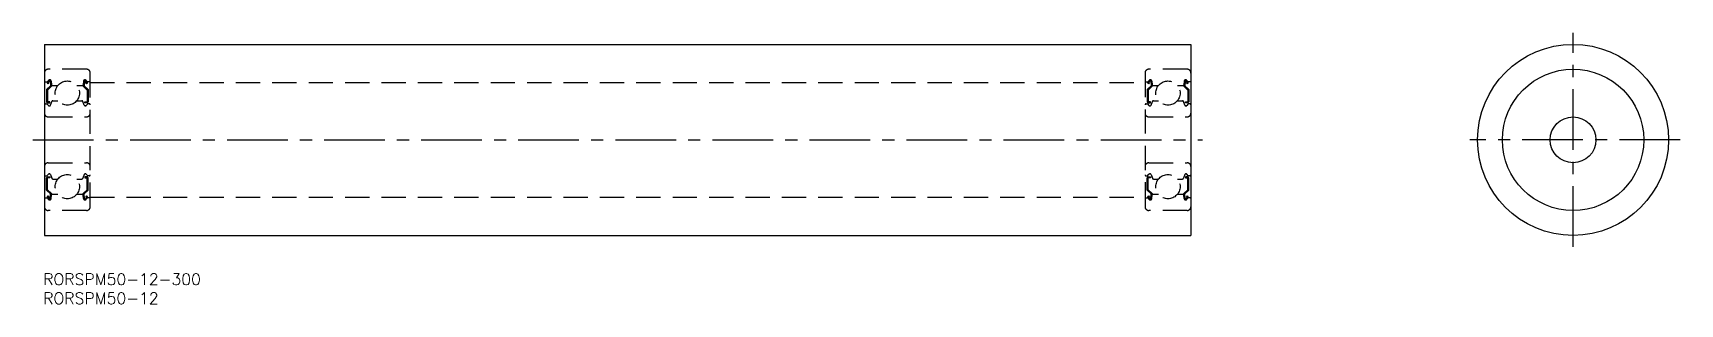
# Model space of a CAD drawing. Extents: x -3 to 428, y -8 to 63.
import ezdxf

# ---------------------------------------------------------------- set-up
doc = ezdxf.new("R2010")
doc.units = 0
doc.header["$LTSCALE"] = 0.5
doc.linetypes.add('CENTER', pattern=[50.8, 31.75, -6.35, 6.35, -6.35])
doc.linetypes.add('DASHED', pattern=[19.05, 12.7, -6.35])
for name, color, linetype in [('MSM_CENTER', 1, 'CENTER'), ('MSM_CONTINUOUS', 7, 'CONTINUOUS'), ('MSM_DASHED', 4, 'DASHED'), ('MSM_PART_NUMBER', 7, 'CONTINUOUS')]:
    doc.layers.add(name, color=color, linetype=linetype)
doc.styles.get("Standard").update_dxf_attribs({"font": 'txt.shx', "height": 3, "bigfont": 'bigfont.shx'})

# ---------------------------------------------------------------- blocks, each defined once
blk = doc.blocks.new('*U17')
at = {"layer": 'MSM_PART_NUMBER'}
blk.add_text('RORSPM50-12-300', height=3, dxfattribs=at).set_placement((0, -3))
blk = doc.blocks.new('*U18')
at = {"layer": 'MSM_PART_NUMBER'}
blk.add_text('RORSPM50-12', height=3, dxfattribs=at).set_placement((0, -8))

msp = doc.modelspace()

# ---------------------------------------------------------------- linework, layer by layer
at = {"layer": 'MSM_CENTER'}
for p, q in [((400.32, 7), (400.32, 63)), ((-2.68, 35), (303.32, 35)), ((428.32, 35), (373.32, 35))]:
    msp.add_line(p, q, dxfattribs=at)
at = {"layer": 'MSM_CONTINUOUS'}
for p, q in [((0.32, 60), (0.32, 10)), ((0.32, 60), (300.32, 60)), ((300.32, 60), (300.32, 10)), ((0.32, 10), (300.32, 10))]:
    msp.add_line(p, q, dxfattribs=at)
for radius in [25, 18.5, 6]:
    msp.add_circle((400.32, 35), radius, dxfattribs=at)
at = {"layer": 'MSM_DASHED'}
for p, q in [((11.32, 53.5), (1.32, 53.5)), ((12.32, 17.5), (12.32, 52.5)), ((288.32, 52.5), (288.32, 17.5)), ((299.32, 53.5), (289.32, 53.5)), ((0.45, 50.18), (1.07, 50.18)), ((1.9, 49.16), (0.9, 48.16)), ((0.9, 48.16), (0.9, 44.98)), ((1.07, 50.18), (1.4, 50.58)), ((1.3, 49.64), (1.1, 49.81)), ((2.16, 49.05), (1.16, 48.05)), ((1.16, 48.05), (1.16, 44.98)), ((1.27, 50.01), (1.61, 50.41)), ((1.48, 49.84), (1.27, 50.01)), ((1.3, 49.64), (1.48, 49.84)), ((1.84, 50.33), (1.9, 49.16)), ((2.11, 50.36), (2.19, 49.37)), ((2.16, 49.68), (2.16, 49.05)), ((2.32, 49.25), (3.85, 49.25)), ((8.79, 49.25), (10.32, 49.25)), ((10.54, 50.35), (10.45, 49.37)), ((10.48, 49.68), (10.48, 49.05)), ((10.48, 49.05), (11.48, 48.05)), ((10.8, 50.32), (10.74, 49.16)), ((10.74, 49.16), (11.74, 48.16)), ((11.37, 50.01), (11.04, 50.4)), ((11.17, 49.84), (11.37, 50.01)), ((11.34, 49.64), (11.17, 49.84)), ((11.57, 50.18), (11.25, 50.57)), ((11.34, 49.64), (11.54, 49.81)), ((11.48, 48.05), (11.48, 44.98)), ((12.19, 50.18), (11.57, 50.18)), ((11.74, 48.16), (11.74, 44.98)), ((12.32, 50), (288.32, 50)), ((288.45, 50.18), (289.07, 50.18)), ((289.9, 49.16), (288.9, 48.16)), ((288.9, 48.16), (288.9, 44.98)), ((289.07, 50.18), (289.4, 50.58)), ((289.3, 49.64), (289.1, 49.81)), ((290.16, 49.05), (289.16, 48.05)), ((289.16, 48.05), (289.16, 44.98)), ((289.27, 50.01), (289.61, 50.41)), ((289.48, 49.84), (289.27, 50.01)), ((289.3, 49.64), (289.48, 49.84)), ((289.84, 50.33), (289.9, 49.16)), ((290.11, 50.36), (290.19, 49.37)), ((290.16, 49.68), (290.16, 49.05)), ((290.32, 49.25), (291.85, 49.25)), ((296.79, 49.25), (298.32, 49.25)), ((298.54, 50.35), (298.45, 49.37)), ((298.48, 49.68), (298.48, 49.05)), ((298.48, 49.05), (299.48, 48.05)), ((298.8, 50.32), (298.74, 49.16)), ((298.74, 49.16), (299.74, 48.16)), ((299.37, 50.01), (299.04, 50.4)), ((299.17, 49.84), (299.37, 50.01)), ((299.34, 49.64), (299.17, 49.84)), ((299.57, 50.18), (299.25, 50.57)), ((299.34, 49.64), (299.54, 49.81)), ((299.48, 48.05), (299.48, 44.98)), ((300.19, 50.18), (299.57, 50.18)), ((299.74, 48.16), (299.74, 44.98)), ((0.59, 44.45), (0.99, 44.45)), ((0.99, 44.45), (1.35, 44.01)), ((1.76, 44.98), (1.16, 44.98)), ((1.16, 44.72), (1.76, 44.72)), ((1.56, 43.92), (1.65, 43.92)), ((1.76, 44.72), (1.76, 44.98)), ((1.9, 44.09), (2.25, 45.07)), ((2.5, 45.25), (3.85, 45.25)), ((2.84, 45.25), (2.84, 45.25)), ((3.18, 45.25), (3.18, 45.25)), ((8.79, 45.25), (10.14, 45.25)), ((10.74, 44.09), (10.39, 45.07)), ((10.88, 44.72), (10.88, 44.98)), ((10.88, 44.98), (11.48, 44.98)), ((11.48, 44.72), (10.88, 44.72)), ((11.08, 43.92), (11, 43.92)), ((11.65, 44.45), (11.29, 44.01)), ((12.05, 44.45), (11.65, 44.45)), ((288.59, 44.45), (288.99, 44.45)), ((288.99, 44.45), (289.35, 44.01)), ((289.76, 44.98), (289.16, 44.98)), ((289.16, 44.72), (289.76, 44.72)), ((289.56, 43.92), (289.65, 43.92)), ((289.76, 44.72), (289.76, 44.98)), ((289.9, 44.09), (290.25, 45.07)), ((290.5, 45.25), (291.85, 45.25)), ((290.84, 45.25), (290.84, 45.25)), ((291.18, 45.25), (291.18, 45.25)), ((296.79, 45.25), (298.14, 45.25)), ((298.74, 44.09), (298.39, 45.07)), ((298.88, 44.72), (298.88, 44.98)), ((298.88, 44.98), (299.48, 44.98)), ((299.48, 44.72), (298.88, 44.72)), ((299.08, 43.92), (299, 43.92)), ((299.65, 44.45), (299.29, 44.01)), ((300.05, 44.45), (299.65, 44.45)), ((1.32, 41), (11.32, 41)), ((289.32, 41), (299.32, 41)), ((0.99, 25.55), (1.35, 25.99)), ((1.32, 29), (11.32, 29)), ((1.56, 26.08), (1.65, 26.08)), ((1.9, 25.91), (2.25, 24.93)), ((10.74, 25.91), (10.39, 24.93)), ((11.08, 26.08), (11, 26.08)), ((11.65, 25.55), (11.29, 25.99)), ((288.99, 25.55), (289.35, 25.99)), ((289.32, 29), (299.32, 29)), ((289.56, 26.08), (289.65, 26.08)), ((289.9, 25.91), (290.25, 24.93)), ((298.74, 25.91), (298.39, 24.93)), ((299.08, 26.08), (299, 26.08)), ((299.65, 25.55), (299.29, 25.99)), ((0.59, 25.55), (0.99, 25.55)), ((0.9, 21.84), (0.9, 25.02)), ((1.9, 20.84), (0.9, 21.84)), ((1.16, 25.28), (1.76, 25.28)), ((1.16, 21.95), (1.16, 25.02)), ((1.76, 25.02), (1.16, 25.02)), ((2.16, 20.95), (1.16, 21.95)), ((1.76, 25.28), (1.76, 25.02)), ((2.5, 24.75), (3.85, 24.75)), ((2.84, 24.75), (2.84, 24.75)), ((3.18, 24.75), (3.18, 24.75)), ((8.79, 24.75), (10.14, 24.75)), ((10.48, 20.95), (11.48, 21.95)), ((10.74, 20.84), (11.74, 21.84)), ((11.48, 25.28), (10.88, 25.28)), ((10.88, 25.28), (10.88, 25.02)), ((10.88, 25.02), (11.48, 25.02)), ((11.48, 21.95), (11.48, 25.02)), ((12.05, 25.55), (11.65, 25.55)), ((11.74, 21.84), (11.74, 25.02)), ((288.59, 25.55), (288.99, 25.55)), ((288.9, 21.84), (288.9, 25.02)), ((289.9, 20.84), (288.9, 21.84)), ((289.16, 25.28), (289.76, 25.28)), ((289.16, 21.95), (289.16, 25.02)), ((289.76, 25.02), (289.16, 25.02)), ((290.16, 20.95), (289.16, 21.95)), ((289.76, 25.28), (289.76, 25.02)), ((290.5, 24.75), (291.85, 24.75)), ((290.84, 24.75), (290.84, 24.75)), ((291.18, 24.75), (291.18, 24.75)), ((296.79, 24.75), (298.14, 24.75)), ((298.48, 20.95), (299.48, 21.95)), ((298.74, 20.84), (299.74, 21.84)), ((299.48, 25.28), (298.88, 25.28)), ((298.88, 25.28), (298.88, 25.02)), ((298.88, 25.02), (299.48, 25.02)), ((299.48, 21.95), (299.48, 25.02)), ((300.05, 25.55), (299.65, 25.55)), ((299.74, 21.84), (299.74, 25.02)), ((0.45, 19.82), (1.07, 19.82)), ((1.07, 19.82), (1.4, 19.42)), ((1.3, 20.36), (1.1, 20.19)), ((1.48, 20.16), (1.27, 19.99)), ((1.27, 19.99), (1.61, 19.59)), ((1.3, 20.36), (1.48, 20.16)), ((1.84, 19.67), (1.9, 20.84)), ((2.11, 19.64), (2.19, 20.63)), ((2.16, 20.32), (2.16, 20.95)), ((2.32, 20.75), (3.85, 20.75)), ((8.79, 20.75), (10.32, 20.75)), ((10.54, 19.65), (10.45, 20.63)), ((10.48, 20.32), (10.48, 20.95)), ((10.8, 19.68), (10.74, 20.84)), ((11.37, 19.99), (11.04, 19.6)), ((11.34, 20.36), (11.17, 20.16)), ((11.17, 20.16), (11.37, 19.99)), ((11.57, 19.82), (11.25, 19.43)), ((11.34, 20.36), (11.54, 20.19)), ((12.19, 19.82), (11.57, 19.82)), ((12.32, 20), (288.32, 20)), ((288.45, 19.82), (289.07, 19.82)), ((289.07, 19.82), (289.4, 19.42)), ((289.3, 20.36), (289.1, 20.19)), ((289.48, 20.16), (289.27, 19.99)), ((289.27, 19.99), (289.61, 19.59)), ((289.3, 20.36), (289.48, 20.16)), ((289.84, 19.67), (289.9, 20.84)), ((290.11, 19.64), (290.19, 20.63)), ((290.16, 20.32), (290.16, 20.95)), ((290.32, 20.75), (291.85, 20.75)), ((296.79, 20.75), (298.32, 20.75)), ((298.54, 19.65), (298.45, 20.63)), ((298.48, 20.32), (298.48, 20.95)), ((298.8, 19.68), (298.74, 20.84)), ((299.37, 19.99), (299.04, 19.6)), ((299.34, 20.36), (299.17, 20.16)), ((299.17, 20.16), (299.37, 19.99)), ((299.57, 19.82), (299.25, 19.43)), ((299.34, 20.36), (299.54, 20.19)), ((300.19, 19.82), (299.57, 19.82)), ((11.32, 16.5), (1.32, 16.5)), ((299.32, 16.5), (289.32, 16.5))]:
    msp.add_line(p, q, dxfattribs=at)
for centre in [(6.32, 47.25), (294.32, 47.25), (6.32, 22.75), (294.32, 22.75)]:
    msp.add_circle(centre, 3.17, dxfattribs=at)
for centre, radius, start, end in [((1.32, 52.5), 1, 90, 180), ((11.32, 52.5), 1, 0, 90), ((289.32, 52.5), 1, 90, 180), ((299.32, 52.5), 1, 0, 90), ((0.45, 50.32), 0.133, 180, 270), ((1.27, 50.01), 0.267, 140.001, 230.0801), ((1.71, 50.32), 0.4, 4.9967, 140.001), ((1.71, 50.32), 0.133, 2.8199, 140.0012), ((2.32, 49.38), 0.133, 184.9967, 269.9995), ((10.32, 49.38), 0.134, 269.9995, 354.8557), ((10.94, 50.31), 0.404, 40.0459, 175.0793), ((10.94, 50.31), 0.138, 39.874, 175.0048), ((11.37, 50.01), 0.267, 309.9138, 40.1318), ((12.19, 50.32), 0.133, 269.9995, 359.9913), ((288.45, 50.32), 0.133, 180, 270), ((289.27, 50.01), 0.267, 140.001, 230.0801), ((289.71, 50.32), 0.4, 4.9967, 140.001), ((289.71, 50.32), 0.133, 2.8199, 140.0012), ((290.32, 49.38), 0.133, 184.9967, 269.9995), ((298.32, 49.38), 0.134, 269.9995, 354.8557), ((298.94, 50.31), 0.404, 40.0459, 175.0793), ((298.94, 50.31), 0.138, 39.874, 175.0048), ((299.37, 50.01), 0.267, 309.9138, 40.1318), ((300.19, 50.32), 0.133, 269.9995, 359.9913), ((0.59, 44.18), 0.267, 90, 180), ((1.16, 44.98), 0.267, 180, 270), ((1.56, 44.18), 0.267, 219.9921, 270), ((1.65, 44.18), 0.267, 270, 339.9919), ((2.5, 44.98), 0.267, 90, 159.9919), ((10.14, 44.98), 0.267, 19.8845, 90.0002), ((11, 44.18), 0.267, 199.8883, 269.9998), ((11.08, 44.18), 0.267, 269.9998, 319.8616), ((11.48, 44.98), 0.267, 269.9998, 359.9956), ((12.05, 44.18), 0.267, 359.9956, 90.0002), ((288.59, 44.18), 0.267, 90, 180), ((289.16, 44.98), 0.267, 180, 270), ((289.56, 44.18), 0.267, 219.9921, 270), ((289.65, 44.18), 0.267, 270, 339.9919), ((290.5, 44.98), 0.267, 90, 159.9919), ((298.14, 44.98), 0.267, 19.8845, 90.0002), ((299, 44.18), 0.267, 199.8883, 269.9998), ((299.08, 44.18), 0.267, 269.9998, 319.8616), ((299.48, 44.98), 0.267, 269.9998, 359.9956), ((300.05, 44.18), 0.267, 359.9956, 90.0002), ((1.32, 42), 1, 180, 270), ((11.32, 42), 1, 270, 0), ((289.32, 42), 1, 180, 270), ((299.32, 42), 1, 270, 0), ((1.32, 28), 1, 90, 180), ((1.56, 25.82), 0.267, 90, 140.0079), ((1.65, 25.82), 0.267, 20.0081, 90), ((11, 25.82), 0.267, 90.0002, 160.1117), ((11.08, 25.82), 0.267, 40.1384, 90.0002), ((11.32, 28), 1, 0, 90), ((289.32, 28), 1, 90, 180), ((289.56, 25.82), 0.267, 90, 140.0079), ((289.65, 25.82), 0.267, 20.0081, 90), ((299, 25.82), 0.267, 90.0002, 160.1117), ((299.08, 25.82), 0.267, 40.1384, 90.0002), ((299.32, 28), 1, 0, 90), ((0.59, 25.82), 0.267, 180, 270), ((1.16, 25.02), 0.267, 90, 180), ((2.5, 25.02), 0.267, 200.0081, 270), ((10.14, 25.02), 0.267, 269.9998, 340.1155), ((11.48, 25.02), 0.267, 0.0044, 90.0002), ((12.05, 25.82), 0.267, 269.9998, 0.0044), ((288.59, 25.82), 0.267, 180, 270), ((289.16, 25.02), 0.267, 90, 180), ((290.5, 25.02), 0.267, 200.0081, 270), ((298.14, 25.02), 0.267, 269.9998, 340.1155), ((299.48, 25.02), 0.267, 0.0044, 90.0002), ((300.05, 25.82), 0.267, 269.9998, 0.0044), ((0.45, 19.68), 0.133, 90, 180), ((1.32, 17.5), 1, 180, 270), ((1.27, 19.99), 0.267, 129.9199, 219.999), ((1.71, 19.68), 0.4, 219.999, 355.0033), ((1.71, 19.68), 0.133, 219.9988, 357.1801), ((2.32, 20.62), 0.133, 90.0005, 175.0033), ((10.32, 20.62), 0.134, 5.1443, 90.0005), ((10.94, 19.69), 0.404, 184.9207, 319.9541), ((10.94, 19.69), 0.138, 184.9952, 320.126), ((11.32, 17.5), 1, 270, 0), ((11.37, 19.99), 0.267, 319.8682, 50.0862), ((12.19, 19.68), 0.133, 0.0087, 90.0005), ((288.45, 19.68), 0.133, 90, 180), ((289.32, 17.5), 1, 180, 270), ((289.27, 19.99), 0.267, 129.9199, 219.999), ((289.71, 19.68), 0.4, 219.999, 355.0033), ((289.71, 19.68), 0.133, 219.9988, 357.1801), ((290.32, 20.62), 0.133, 90.0005, 175.0033), ((298.32, 20.62), 0.134, 5.1443, 90.0005), ((298.94, 19.69), 0.404, 184.9207, 319.9541), ((298.94, 19.69), 0.138, 184.9952, 320.126), ((299.32, 17.5), 1, 270, 0), ((299.37, 19.99), 0.267, 319.8682, 50.0862), ((300.19, 19.68), 0.133, 0.0087, 90.0005)]:
    msp.add_arc(centre, radius, start, end, dxfattribs=at)

# ---------------------------------------------------------------- block references
at = {"layer": 'MSM_CONTINUOUS'}
for name in ['*U17', '*U18']:
    msp.add_blockref(name, (0, 0), dxfattribs=at)

doc.saveas('drawing.dxf')
